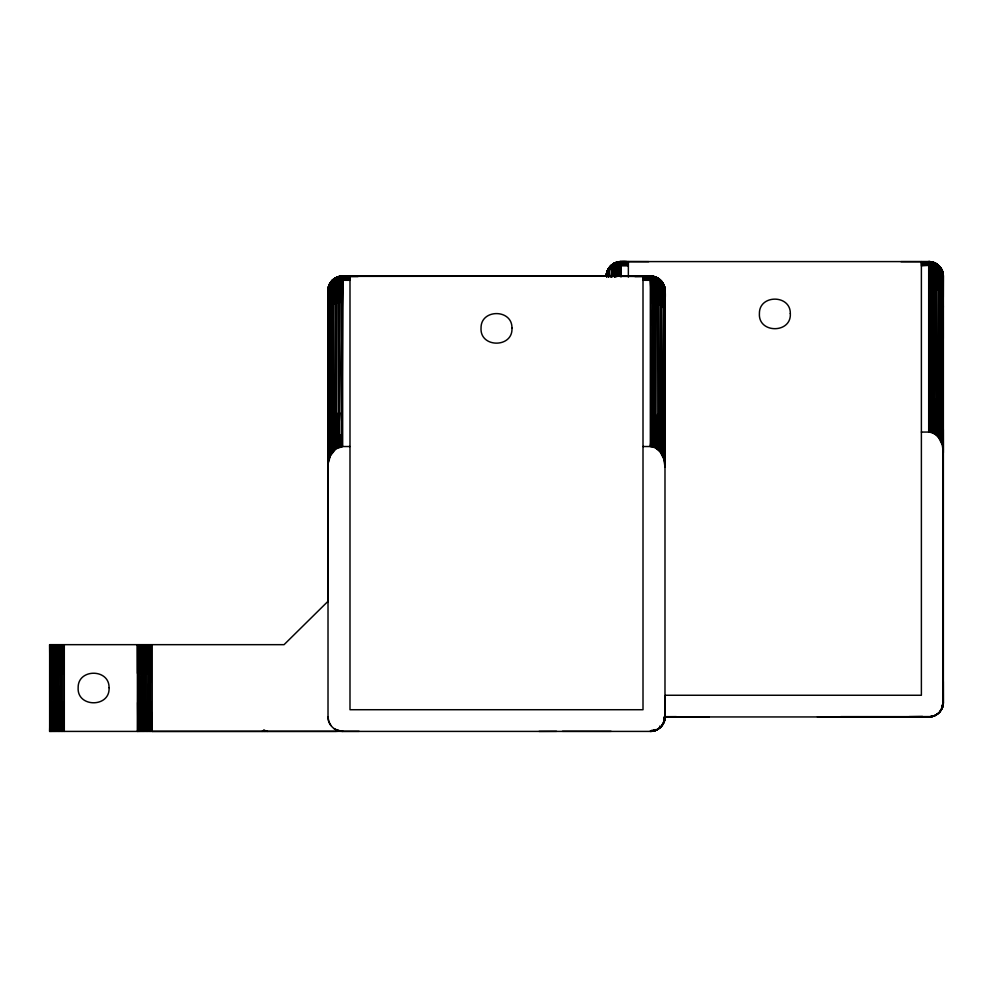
<?xml version="1.0" encoding="UTF-8"?>
<svg xmlns="http://www.w3.org/2000/svg" width="993" height="993" viewBox="0 0 993 993"><rect width="100%" height="100%" fill="white"/><g stroke="black" fill="none" stroke-linecap="round" stroke-linejoin="round"><path stroke-width="1.49" d="M49.724 731.407L49.973 644.668L50.37 731.407L50.916 644.668L51.611 731.407L52.443 644.668M50.333 673.577L50.37 644.668L50.879 673.577M51.586 673.577L51.611 644.668L52.43 673.577M55.695 731.407L55.695 644.668M138.784 702.485L138.275 731.407L138.275 644.668L138.821 731.407L139.517 644.668L140.348 731.407M140.336 673.577L140.348 644.668M143.6 731.407L143.6 644.668M328.075 601.634L328.1 289.447C328.41 282.037 335.324 275.893 342.672 276.054L373.43 276.116M328.087 464.96L328.075 443.958L328.013 466.971L328.596 286.481M328.298 462.986L330.483 455.613L330.793 438.931L330.818 284.507C332.432 277.432 327.119 287.796 328.013 290.515L328.013 716.946C327.839 724.741 334.926 731.593 342.672 731.407L650.328 731.407C658.086 731.605 665.173 724.753 664.987 716.946L664.987 290.515C665.161 282.72 658.086 275.855 650.328 276.054L619.57 276.116L619.495 265.888L621.035 264.883L628.358 264.883M606.698 276.886C605.494 268.743 613.091 261.382 621.035 261.593L928.703 261.593C936.461 261.395 943.524 268.259 943.35 276.054L943.35 702.485C943.524 710.28 936.461 717.157 928.703 716.946L664.218 716.946M609.168 275.93L609.64 266.956M610.149 276.935C607.058 268.135 612.445 261.407 621.035 261.593L648.727 261.656M664.913 464.96L664.925 443.958L664.987 466.971L663.87 459.151L660.171 451.827L660.134 282.918C655.802 278.512 648.752 278.276 643.005 278.487M943.276 450.512L943.288 429.51L943.35 452.51L942.233 444.69L938.534 437.367L938.497 268.458C934.165 264.064 927.114 263.828 921.38 264.039M336.503 731.407L49.65 731.407L50.333 702.485M55.72 673.577L56.973 644.668L56.973 731.407L55.72 702.485M57.035 673.577L58.339 644.668L58.339 731.407L57.035 702.485M137.555 731.407L137.555 644.668L137.63 731.407L137.878 644.668L138.238 673.577M143.625 673.577L144.879 644.668L144.879 731.407L143.625 702.485M144.941 673.577L146.244 644.668L146.244 731.407L144.941 702.485M657.602 277.953L651.023 276.091L342.672 276.364C337.496 276.65 330.086 279.418 329.974 285.401L330.483 455.613L335.758 448.935L342.672 446.527L342.672 276.054C336.267 276.004 329.391 280.758 328.733 287.349L328.646 461.037L328.311 442.878M328.695 441.835L329.13 459.151L329.279 286.356C332.593 278.586 342.585 277.097 349.995 277.767M332.829 451.827L332.866 282.918C337.198 278.512 344.248 278.276 349.995 278.487M607.642 276.315C605.879 265.429 620.29 262.152 628.358 263.306M608.337 276.836C605.804 269.277 611.961 262.065 619.458 262.14L613.761 263.505M657.862 449.432L657.664 281.652L657.056 277.717L650.328 276.054L650.328 446.527L655.268 447.719L660.171 451.827M659.067 450.549L658.371 281.354C660.072 276.774 653.27 276.464 650.328 276.128L341.977 276.091L335.398 277.953M661.189 453.242L661.226 283.675C661.71 278.028 654.66 276.625 650.328 276.054L651.458 276.935L650.328 280.287L643.005 280.287M938.534 437.367L936.225 434.984L935.965 421.578L935.58 263.579L930.23 261.68L901.011 261.656M937.429 436.088L936.734 266.894C938.397 262.375 931.744 261.842 928.703 261.593L928.703 432.067L932.253 432.687L936.225 434.984M939.552 438.782L939.589 269.215L939.08 265.851L935.431 263.269L940.557 267.551L942.084 271.896L942.233 444.69L942.63 272.901L940.557 267.551L936.734 264.001M943.288 297.155L943.35 276.054L942.431 271.039L936.958 264.138L933.221 262.301L928.703 261.593C933.842 261.755 938.832 264.647 941.501 269.053M349.995 279.331L342.672 279.331L341.133 280.349L341.952 446.552L342.672 280.287L341.542 276.935L342.672 276.054C334.939 275.93 327.851 282.682 328.013 290.515L328.075 321.695L328.335 288.38L331.141 281.702M628.358 265.839L621.035 265.839L620.985 276.613L621.035 265.839L620.129 261.792L621.035 261.593L621.035 276.613M653.195 446.924L653.382 280.51L650.328 279.331L643.005 279.331M931.558 432.464L931.744 266.062L928.703 264.883L921.38 264.883M59.89 673.577L61.256 644.668L61.256 731.407L59.89 702.485L59.779 644.668L58.426 673.577M58.426 702.485L59.779 731.407L59.89 702.485L62.77 644.668L62.77 731.407L61.392 702.485M359.156 731.345L152.202 731.407L152.202 644.668L149.298 702.485L149.161 731.407L147.796 702.485L150.675 644.668L150.675 731.407L149.298 702.485L149.161 644.668L147.796 673.577L147.684 731.407L146.331 702.485M341.232 446.627L341.307 434.735L340.512 446.751L339.755 434.897L339.618 280.51L341.977 279.765M651.768 446.627L651.867 280.349L651.023 279.765M664.813 303.87C665.533 295.219 666.936 282.235 657.056 277.717M930.131 432.166L930.23 265.888L929.386 265.317L929.746 262.078L928.703 261.668M943.288 338.439L943.238 274.502L941.414 268.88M328.075 333.673L328.311 310.536M333.933 450.549L334.058 282.235L334.629 278.462L342.672 276.128L337.446 277.01L336.081 278.462L337.446 278.04M643.005 277.159C651.669 275.818 663.82 279.207 664.9 289.447L664.702 462.986M329.949 439.837L329.75 457.326L329.242 440.818M942.854 290.912L942.767 272.02M654.586 447.409L654.859 280.783L654.238 276.675L650.328 276.128L654.859 276.762M932.948 432.948L933.221 266.335L932.601 262.226L929.386 261.631M942.854 696.329L943.276 274.987C942.68 264.448 930.23 260.662 921.38 262.226M349.995 280.287L342.672 280.287L341.307 368.564L341.952 446.552M328.311 332.593L328.335 288.38L328.075 311.616M664.689 442.878L664.354 461.037L664.404 286.481M942.667 295.033L942.928 272.727L940.086 266.956M335.137 449.432L335.944 277.717M51.586 702.485L50.916 731.407L50.879 702.485M655.939 448.079L656.299 281.168L655.839 277.432L654.238 276.675M934.301 433.631L934.661 266.72L934.041 262.673L928.703 261.68L930.615 261.73L932.142 262.711L928.703 262.301M328.695 397.721L329.242 374.634M664.305 441.835L663.87 459.151L664.267 287.349C663.262 277.705 650.998 275.011 643.005 276.327M942.121 294.015L942.63 272.901C939.577 264.498 929.212 262.475 921.38 263.306M140.336 702.485L139.517 731.407L139.479 702.485M657.242 448.935L658.918 414.565L660.693 452.51L662.207 416.874M935.605 434.487L937.28 400.117L939.055 438.062L940.57 402.413M336.404 448.488L336.701 281.168L337.322 277.134L342.672 276.128M663.758 440.818L663.25 457.326L663.721 286.356C660.407 278.586 650.415 277.097 643.005 277.767M942.121 426.357L941.625 442.878L942.084 271.896L937.305 267.787L930.9 265.603L930.23 265.888L931.608 288.094L930.069 309.99M663.051 439.837L662.517 455.613L661.723 281.416M941.414 425.389L940.88 441.153L940.234 267.241M609.181 267.551C607.766 269.624 605.296 274.428 607.095 276.054M660.134 437.305L659.625 451.17L658.918 436.622L658.471 449.966L657.602 436.039M938.497 422.857L937.988 436.709L937.28 422.174L936.833 435.517L935.965 421.578M334.082 414.565L332.307 452.51L330.793 416.874M662.207 306.576L662.803 283.278L658.371 278.462M940.57 292.128L941.103 268.433M339.755 412.84L337.732 447.719L336.788 435.542L338.253 413.113M663.051 417.78L661.661 454L661.226 438.074M941.414 403.332L940.023 439.539L939.589 423.626M62.944 673.577L64.297 644.668L64.297 731.407L62.944 702.485M146.331 673.577L147.684 644.668L147.796 673.577M628.358 261.879C618.54 259.744 606.313 264.908 606.375 276.054C606.202 265.019 619.123 260.414 628.358 262.226M332.866 415.248L331.339 454L330.793 438.931M664.925 718.287L664.925 695.981L664.987 716.946C665.124 724.245 658.942 730.836 651.693 731.345M943.35 702.485L943.276 703.913L943.288 681.521L943.35 702.485C943.499 709.796 937.318 716.375 930.069 716.884M332.866 304.975L334.058 282.235L340.475 280.063L341.133 280.349L339.755 302.542M609.503 267.241L607.095 271.586L606.375 276.054L607.642 270.17L612.768 264.138L616.504 262.301L621.035 261.668L614.816 263.381L616.181 262.971L615.809 263.579M611.949 276.873L612.991 266.894L621.035 264.039L628.358 264.039M651.048 446.552L653.245 412.84M664.987 716.946L664.267 721.415L662.182 725.449M929.423 432.092L931.608 398.379M334.082 304.28L335.336 281.652L334.629 281.354M613.202 276.253L614.307 263.269L621.035 261.593M335.398 303.697L336.701 281.168L335.944 280.634M614.456 277.221L615.685 262.673M336.788 303.2L338.613 276.985L341.977 276.091M338.414 447.409L338.253 302.815L339.618 280.51L341.133 280.349M615.871 276.799L616.976 262.524L620.34 261.631M617.348 276.464L617.981 266.062L620.34 265.317M341.307 302.393L342.672 280.287M336.788 413.485L334.529 449.966L334.082 436.622L333.375 451.17L332.866 437.305M618.862 276.253L619.495 265.888L618.838 265.603C613.786 266.807 607.431 269.19 606.462 274.987L606.698 273.931L606.748 276.948M620.402 276.141L621.035 265.839M654.747 413.113L652.488 446.751L651.693 434.735L650.328 446.527L643.005 446.527M653.245 434.897L653.89 447.135L654.747 435.17L655.268 447.719L657.602 413.982M933.11 398.652L930.851 432.29L930.069 420.275L928.703 432.067L921.38 432.067M931.608 420.436L932.253 432.687L933.11 420.709L933.631 433.271L935.965 399.521M654.747 324.872L656.212 303.2L654.859 280.783L655.678 280.026M933.11 310.424L934.574 288.752L933.221 266.335L934.041 265.565M653.245 324.612L654.747 302.815L653.382 280.51L651.867 280.349L653.245 302.542L651.693 324.45M931.608 310.151L933.11 288.367L931.744 266.062L930.23 265.888M606.375 276.054L606.959 272.02M332.01 282.086L332.196 281.23C328.944 281.578 327.827 291.619 328.1 289.447M662.741 282.881L664.665 288.38L664.925 321.695L664.565 287.188L661.524 281.404L655.678 277.134M942.767 276.017L942.928 272.727M349.995 276.675L342.672 276.675L334.393 279.219L330.197 283.278L328.1 289L329.614 284.159M330.086 285.798L330.942 281.838M330.942 283.886L331.836 280.808L335.336 277.99M609.392 268.495L606.822 272.665L606.959 276.017M943.288 703.838C942.767 710.082 937.74 715.506 931.608 716.661L844.758 716.946L930.131 716.872L934.661 715.692L938.534 713.197M664.131 286.269L658.942 282.235L651.867 280.349M921.38 262.698C929.113 261.891 939.279 263.579 942.494 271.809L942.084 271.896M606.698 276.054L607.17 273.224M608.622 268.433L607.294 271.039L607.095 275.843C607.778 269.835 605.581 277.047 607.17 272.343M328.013 290.515L328.124 289.683L328.186 303.87M328.075 289.162L328.311 287.647M606.45 274.713L606.673 273.187M328.1 289L331.029 282.955M606.462 274.54L606.797 272.727M607.89 269.699L607.232 271.809C610.459 263.579 620.613 261.891 628.358 262.698M612.842 264.312L613.711 267.204L613.724 276.017M840.798 716.636L931.558 716.673L935.965 715.047M661.859 283.303L659.588 282.173L659.588 279.318M660.866 282.285L660.134 282.918M940.234 268.855L937.963 267.713L937.963 264.87M939.229 267.825L938.497 268.458M939.589 712.155L943.065 705.315L943.065 681.521M328.149 288.926C329.651 278.983 341.468 275.917 349.995 277.159M607.989 269.699L607.741 271.312L608.448 270.344M608.535 269.438C608.821 266.248 615.461 262.102 610.149 266.385M331.476 281.404L332.866 279.765M610.558 266.769L611.229 265.317M652.525 280.063L652.525 276.228M654.238 279.529L653.382 280.51M930.9 265.603L930.9 261.767M932.601 265.069L931.744 266.062M334.629 278.462L332.283 280.311L331.774 283.675L331.811 453.242M943.065 705.353L942.121 708.282M606.822 275.086L606.549 276.017L606.487 275.222M328.335 287.498L328.385 288.665L329.366 286.716M606.797 273.125L607.232 271.809M335.622 277.903L333.3 280.448L334.405 278.586L337.322 277.134M609.578 267.663L610.198 266.347M329.279 284.631L328.882 288.628L329.453 287.734M663.758 722.743L664.689 719.813L661.189 726.653M342.548 276.637L349.995 276.327M333.412 279.318L333.412 282.173L328.869 286.269M611.775 264.87L611.229 277.283M618.838 261.767L618.838 265.603M338.874 277.755L339.221 277.159L337.806 277.432L338.787 276.613M613.984 263.443L613.153 264.56L614.444 264.001M608.225 269.053L610.844 266.037M330.259 282.881L330.607 282.409M608.349 268.83L608.97 267.949M329.366 285.773L330.086 284.805M662.207 725.411L657.242 729.694L650.216 731.146L653.195 731.121L657.602 729.495M618.54 261.916L617.584 262.711L619.458 262.14M328.013 601.299L284.06 644.668L49.65 644.668L49.65 731.407M612.991 266.894L610.149 269.215L609.503 268.855M660.134 727.695L654.859 730.699L650.328 731.407L651.768 731.332M328.435 287.585L329.242 308.463M921.38 265.839L929.386 265.317M332.841 279.877L336.453 277.841M611.204 265.429L613.525 263.939M332.469 280.498L334.79 279.008M340.475 276.228L340.475 280.063M657.056 280.634L656.299 281.168L657.602 303.697M935.431 266.174L934.661 266.72L935.965 289.236M333.412 282.173L334.058 282.235L331.141 283.303M262.152 731.407L263.939 730.178L267.626 731.407M342.138 276.104L341.096 276.588L358.051 276.55M650.328 279.331L651.234 278.896M928.703 264.883L929.609 264.448M658.371 281.354L657.664 281.652L658.918 304.28M936.734 266.894L936.027 267.204L937.28 289.832M329.527 285.574L330.793 306.576M607.89 271.126L608.572 276.997M650.328 278.487L651.383 278.139M928.703 264.039L929.746 263.679M332.866 282.918L332.134 282.285M611.229 268.458L610.509 267.825M651.867 276.128L656.299 277.308M937.305 264.361L933.557 262.971M650.328 277.767L651.458 277.481M928.703 263.306L929.82 263.021M650.328 277.159C657.751 276.29 665.186 282.968 664.987 290.515L664.925 311.616L664.665 288.38L664.987 290.515L664.9 289.447M928.703 262.698L929.82 262.487M617.981 261.916L620.501 261.643M839.532 716.946L930.131 716.872M339.755 276.339L341.307 276.116M618.13 261.891L619.669 261.656M643.005 276.675L651.383 276.526M934.202 262.984L928.703 262.226L933.221 262.301M338.141 276.762L338.762 276.675M616.504 262.301L617.125 262.226M617.125 265.069L617.361 266L619.495 265.888M659.588 282.173L658.942 282.235L660.134 304.975M937.963 267.713L937.305 267.787L938.497 290.515M337.124 731.345L338.973 731.146M651.234 276.24L634.949 276.55M921.38 261.879L929.609 261.792M650.452 276.637L651.904 276.588L619.57 276.339M929.746 262.078L928.703 261.879L930.689 262.586M651.52 730.376L655.939 730.302M909.253 716.636L922.584 716.462M676.345 716.636L664.404 716.71L708.94 716.946M817.413 716.946L840.798 716.872M539.038 731.407L556.577 731.345M611.105 731.345L562.423 731.32M942.916 275.086L943.288 307.247L942.63 272.901L943.35 276.054L943.027 273.931C943.176 272.479 939.85 264.423 935.282 264.001M342.672 446.527L349.995 446.527M665.571 695.261L921.38 695.261L921.38 261.593M664.813 716.872L708.94 716.872M619.036 262.586L620.513 262.611M338.253 730.724L342.784 731.121L337.061 730.302L342.672 731.407M341.58 276.277L342.672 276.364L341.766 276.24M339.618 280.51L338.762 279.529M620.129 261.792L621.035 261.879M611.775 267.713L612.42 267.787L612.433 276.6M928.703 261.916L930.267 262.14M619.98 262.078L621.035 262.226M341.617 276.526L342.672 276.675M619.917 262.487L621.035 262.698M341.542 276.935L342.672 277.159M650.328 276.675L651.458 276.935M619.917 263.021L621.035 263.306M341.542 277.481L342.672 277.767M339.618 731.084L334.058 728.639M655.554 278.04L656.919 278.462L656.088 277.357M619.98 263.679L621.035 264.039M341.617 278.139L342.672 278.487M941.848 271.126L941.414 293.034M663.473 285.574L663.051 307.495M656.547 277.841L661.226 280.833M943.176 276.017L942.978 274.217M620.129 264.448L621.035 264.883M341.766 278.896L342.672 279.331M936.958 264.138L939.589 266.385M935.754 263.443L938.534 265.429L939.353 267.626M657.378 277.903L660.531 280.498M657.664 277.99L659.7 280.448L658.21 279.008M654.213 276.613L655.194 277.432L653.779 277.159L654.126 277.755M614.307 266.174L615.077 266.72L615.114 276.997M664.565 287.585L664.305 309.481M615.685 265.565L616.504 266.335L616.554 276.613M337.322 280.026L338.141 280.783L338.253 302.815M661.859 281.702L663.138 283.502M659.625 726.119L660.693 727.161M661.164 280.808L664.9 289M263.939 730.178L264.87 731.407M662.393 282.409L664.615 288.665L663.634 286.716M940.756 267.949L941.389 268.83M330.818 725.449L328.733 721.415L328.013 716.946M663.547 287.734L664.118 288.628L663.721 284.631L660.804 281.23L660.99 282.086M664.131 285.823L664.665 287.498M939.539 266.347L940.334 268.495M936.2 263.939L936.573 264.56M941.997 271.312L942.568 272.343L941.749 269.699L941.997 272.256M942.121 404.3L942.667 405.318M663.758 418.761L664.305 419.778M664.267 286.046L663.386 284.159L663.634 285.773M942.121 270.257L943.065 273.187M663.758 284.718L664.689 287.647M942.494 271.809L942.928 273.125M942.978 273.41L943.238 274.502M938.062 265.987L938.261 266.856M941.19 269.438L941.277 270.344M661.971 282.955L662.058 283.886M338.253 435.17L339.109 447.135L339.755 434.897L339.805 446.924M928.703 265.839L930.069 287.933M650.328 280.287L651.693 302.393M150.837 702.485L152.202 731.407M664.876 289.683L664.9 290.515M607.642 271.896L607.79 276.426M329.279 286.356L329.949 307.495M934.574 421.094L934.959 434.028M656.212 435.542L656.596 448.488M335.398 436.039L335.758 448.935M139.479 673.577L138.821 644.668L137.878 731.407L137.617 702.485M336.788 435.542L337.061 448.079M664.813 338.042L664.925 352.887M49.935 673.577L49.65 644.668M617.981 266.062L618.056 276.339M942.667 427.375L943.065 448.526M943.027 276.054L943.065 307.247M663.721 286.356L663.758 308.463M52.43 702.485L52.443 731.407M662.914 284.805L662.914 285.798M643.005 276.054L643.005 709.722L349.995 709.722L349.995 276.054M628.358 261.593L628.358 277.084M142.396 644.668L142.396 731.407M141.316 644.668L141.316 731.407M54.503 644.668L54.503 731.407M53.411 644.668L53.411 731.407M137.63 644.668L137.617 673.577L137.555 644.668M664.391 718.187L664.354 721.141L664.342 718.187M663.945 718.063L663.87 722.482L663.845 718.063M942.283 705.08L942.233 708.021L942.22 705.08M109.056 687.64C110.36 707.823 76.846 707.823 78.149 687.64C77.826 668.438 109.379 668.438 109.056 687.64M511.954 328C513.257 348.183 479.743 348.183 481.046 328C480.724 308.798 512.276 308.798 511.954 328M790.316 313.552C791.62 333.722 758.106 333.722 759.409 313.552C759.086 294.338 790.651 294.338 790.316 313.552M657.242 729.694L654.139 729.743L657.242 729.694M934.301 715.841L931.36 715.891L934.301 715.841M654.586 730.774L651.619 730.823L654.586 730.774M341.381 730.774L338.414 730.774L341.381 730.811"/></g></svg>
